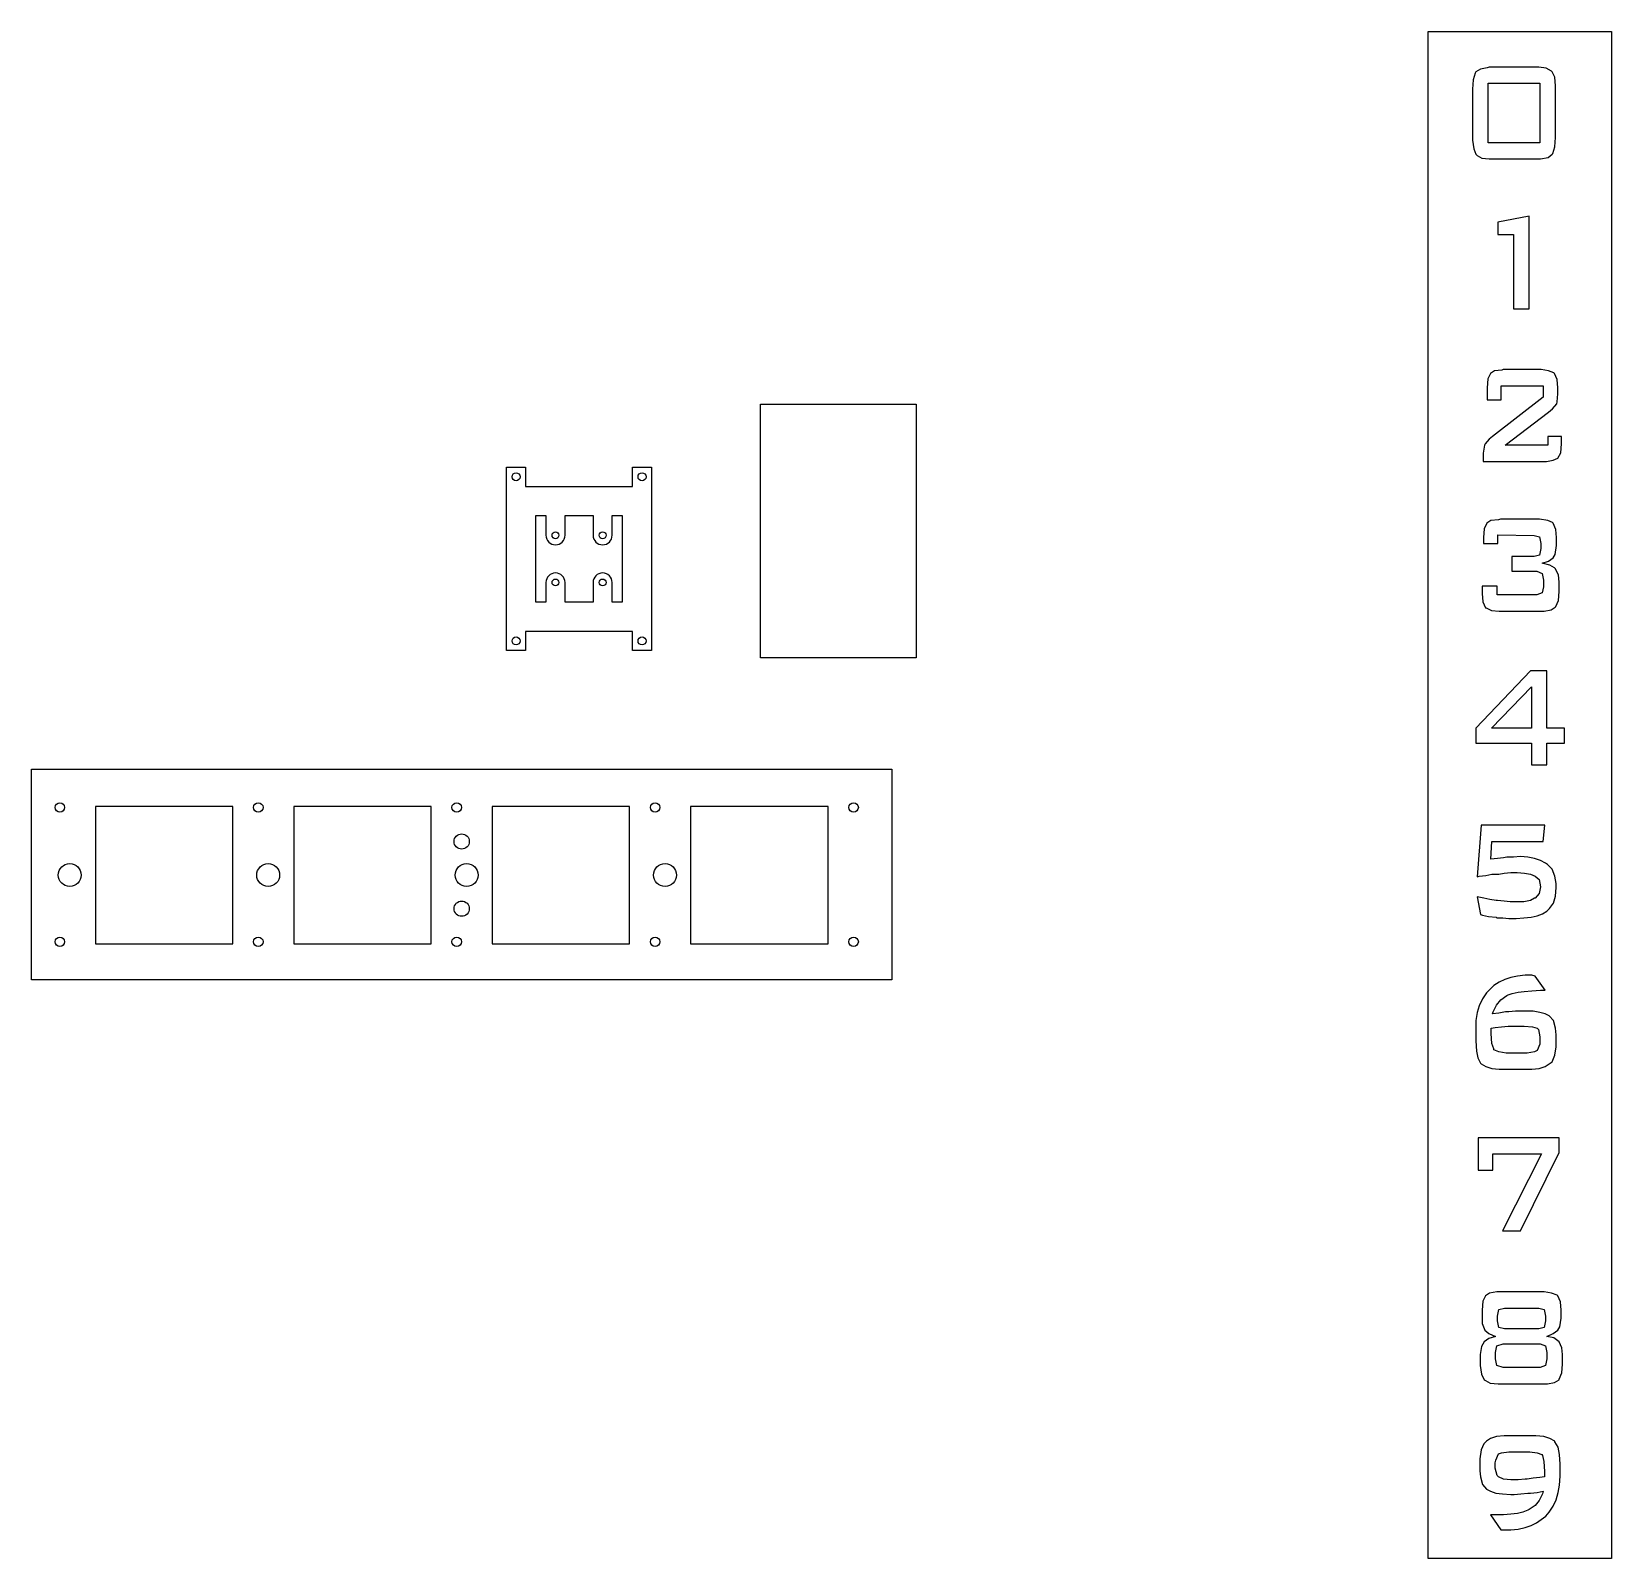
# Model space of a CAD drawing. Header units: inches. Extents: x 136.4 to 157.1, y 33.4 to 53.4.
import ezdxf

# ---------------------------------------------------------------- set-up
doc = ezdxf.new("R2010")
doc.units = ezdxf.units.IN
doc.header["$MEASUREMENT"] = 0

msp = doc.modelspace()

# ---------------------------------------------------------------- linework, layer by layer
at = {"color": 1}
for points in [[(154.713, 53.35), (157.113, 53.35), (157.113, 33.35), (154.713, 33.35)], [(142.886, 45.493), (142.886, 45.243), (142.636, 45.243), (142.636, 47.643), (142.886, 47.643), (142.886, 47.393), (144.286, 47.393), (144.286, 47.643), (144.536, 47.643), (144.536, 45.243), (144.286, 45.243), (144.286, 45.493)], [(147.683, 40.927), (136.413, 40.927), (136.413, 43.687), (147.683, 43.687)], [(137.248, 41.401), (139.048, 41.401), (139.048, 43.201), (137.248, 43.201)], [(139.848, 41.401), (141.648, 41.401), (141.648, 43.201), (139.848, 43.201)], [(142.448, 41.401), (144.248, 41.401), (144.248, 43.201), (142.448, 43.201)], [(145.048, 41.401), (146.848, 41.401), (146.848, 43.201), (145.048, 43.201)]]:
    msp.add_lwpolyline(points, close=True, dxfattribs=at)
at = {"color": 2, "linetype": 'ByBlock', "flags": 128}
for points in [[(156.381, 51.965), (156.381, 52.594), (156.381, 52.638), (156.372, 52.754), (156.337, 52.824), (156.328, 52.833), (156.257, 52.869), (156.16, 52.886), (155.513, 52.886), (155.487, 52.877), (155.398, 52.86), (155.336, 52.824), (155.328, 52.807), (155.301, 52.718), (155.292, 52.594), (155.292, 51.965), (155.292, 51.93), (155.31, 51.815), (155.336, 51.744), (155.354, 51.726), (155.416, 51.691), (155.513, 51.682), (156.16, 51.682), (156.186, 51.682), (156.283, 51.7), (156.337, 51.744), (156.345, 51.753), (156.372, 51.842)], [(155.496, 52.674), (156.177, 52.674), (156.177, 51.895), (155.496, 51.895)], [(156.034, 50.931), (155.627, 50.852), (155.627, 50.692), (155.831, 50.692), (155.831, 49.718), (156.034, 49.718)], [(156.413, 48.685), (156.404, 48.791), (156.369, 48.871), (156.36, 48.88), (156.289, 48.906), (156.192, 48.924), (155.696, 48.924), (155.679, 48.915), (155.581, 48.906), (155.528, 48.871), (155.493, 48.8), (155.484, 48.685), (155.484, 48.525), (155.67, 48.525), (155.67, 48.711), (156.219, 48.711), (156.219, 48.561), (155.555, 48.047), (155.511, 48.012), (155.458, 47.95), (155.449, 47.932), (155.431, 47.826), (155.431, 47.719), (156.236, 47.719), (156.263, 47.719), (156.351, 47.737), (156.413, 47.764), (156.449, 47.834), (156.458, 47.95), (156.458, 48.047), (156.281, 48.047), (156.281, 47.932), (155.723, 47.932), (156.289, 48.366), (156.343, 48.41), (156.396, 48.472), (156.404, 48.499), (156.413, 48.605)], [(156.429, 46.138), (156.42, 46.236), (156.376, 46.315), (156.367, 46.324), (156.305, 46.36), (156.207, 46.387), (156.287, 46.413), (156.349, 46.457), (156.376, 46.502), (156.393, 46.617), (156.393, 46.723), (156.384, 46.829), (156.349, 46.909), (156.34, 46.918), (156.278, 46.944), (156.172, 46.962), (155.659, 46.962), (155.632, 46.953), (155.535, 46.944), (155.482, 46.909), (155.446, 46.838), (155.437, 46.723), (155.437, 46.643), (155.623, 46.643), (155.623, 46.758), (156.101, 46.749), (156.172, 46.732), (156.19, 46.643), (156.19, 46.581), (156.172, 46.493), (156.101, 46.475), (155.809, 46.475), (155.809, 46.28), (156.137, 46.28), (156.207, 46.253), (156.225, 46.165), (156.225, 46.076), (156.207, 45.997), (156.137, 45.97), (155.614, 45.97), (155.614, 46.085), (155.42, 46.085), (155.42, 45.988), (155.429, 45.881), (155.464, 45.802), (155.473, 45.802), (155.544, 45.766), (155.641, 45.758), (156.199, 45.758), (156.234, 45.758), (156.322, 45.775), (156.376, 45.811), (156.384, 45.819), (156.42, 45.9), (156.429, 46.015)], [(156.267, 44.031), (156.497, 44.031), (156.497, 44.225), (156.267, 44.225), (156.267, 44.978), (156.055, 44.978), (155.338, 44.225), (155.338, 44.031), (156.064, 44.031), (156.064, 43.747), (156.267, 43.747)], [(156.064, 44.225), (155.542, 44.225), (156.064, 44.765)], [(156.389, 42.191), (156.372, 42.288), (156.336, 42.377), (156.274, 42.439), (156.248, 42.457), (156.186, 42.492), (156.106, 42.519), (156.018, 42.537), (155.92, 42.545), (155.832, 42.537), (155.743, 42.537), (155.699, 42.528), (155.619, 42.519), (155.531, 42.51), (155.548, 42.74), (156.221, 42.74), (156.239, 42.953), (155.407, 42.953), (155.354, 42.28), (155.38, 42.288), (155.469, 42.297), (155.548, 42.315), (155.637, 42.315), (155.708, 42.324), (155.796, 42.333), (155.876, 42.333), (155.973, 42.324), (156.053, 42.315), (156.115, 42.288), (156.168, 42.244), (156.186, 42.147), (156.168, 42.058), (156.115, 41.997), (156.106, 41.997), (156.053, 41.97), (155.964, 41.952), (155.858, 41.952), (155.788, 41.952), (155.708, 41.961), (155.619, 41.97), (155.601, 41.97), (155.522, 41.979), (155.442, 41.997), (155.354, 42.014), (155.398, 41.784), (155.424, 41.775), (155.504, 41.757), (155.601, 41.748), (155.611, 41.74), (155.69, 41.74), (155.77, 41.731), (155.867, 41.731), (155.964, 41.74), (156.062, 41.748), (156.141, 41.766), (156.212, 41.793), (156.265, 41.828), (156.301, 41.864), (156.354, 41.935), (156.381, 42.023), (156.389, 42.138)], [(156.388, 40.208), (156.379, 40.297), (156.353, 40.395), (156.299, 40.457), (156.246, 40.483), (156.176, 40.501), (156.087, 40.518), (155.981, 40.518), (155.937, 40.518), (155.857, 40.518), (155.769, 40.51), (155.725, 40.51), (155.636, 40.492), (155.556, 40.483), (155.565, 40.51), (155.609, 40.598), (155.662, 40.669), (155.742, 40.722), (155.76, 40.731), (155.813, 40.748), (155.893, 40.767), (155.972, 40.775), (156.069, 40.784), (156.184, 40.793), (156.246, 40.793), (156.114, 40.979), (156.069, 40.988), (156.043, 40.988), (155.981, 40.988), (155.884, 40.979), (155.795, 40.961), (155.716, 40.935), (155.644, 40.899), (155.574, 40.855), (155.521, 40.802), (155.476, 40.758), (155.423, 40.678), (155.379, 40.589), (155.353, 40.501), (155.335, 40.395), (155.335, 40.288), (155.335, 40.129), (155.344, 39.996), (155.361, 39.908), (155.397, 39.836), (155.406, 39.828), (155.468, 39.792), (155.547, 39.766), (155.644, 39.757), (156.052, 39.757), (156.069, 39.757), (156.167, 39.766), (156.246, 39.792), (156.299, 39.828), (156.335, 39.854), (156.37, 39.943), (156.388, 40.049)], [(156.176, 40.12), (156.176, 40.085), (156.14, 40.005), (156.105, 39.987), (156.008, 39.97), (155.733, 39.97), (155.636, 39.987), (155.574, 40.014), (155.574, 40.023), (155.547, 40.093), (155.538, 40.226), (155.538, 40.27), (155.538, 40.297), (155.591, 40.306), (155.671, 40.315), (155.76, 40.324), (155.795, 40.324), (155.884, 40.324), (155.972, 40.324), (156.078, 40.315), (156.14, 40.297), (156.158, 40.279), (156.176, 40.182)], [(156.428, 38.861), (155.367, 38.861), (155.367, 38.436), (155.561, 38.436), (155.561, 38.648), (156.198, 38.648), (155.685, 37.639), (155.924, 37.639), (156.428, 38.666)], [(156.472, 36.019), (156.463, 36.107), (156.428, 36.187), (156.357, 36.241), (156.268, 36.258), (156.348, 36.294), (156.41, 36.338), (156.437, 36.382), (156.454, 36.497), (156.454, 36.603), (156.445, 36.71), (156.41, 36.789), (156.401, 36.798), (156.33, 36.825), (156.233, 36.843), (155.631, 36.843), (155.613, 36.843), (155.516, 36.825), (155.463, 36.789), (155.428, 36.719), (155.419, 36.603), (155.419, 36.497), (155.419, 36.426), (155.454, 36.338), (155.507, 36.294), (155.596, 36.258), (155.507, 36.232), (155.445, 36.187), (155.41, 36.125), (155.392, 36.019), (155.392, 35.895), (155.392, 35.877), (155.41, 35.762), (155.445, 35.691), (155.463, 35.682), (155.525, 35.647), (155.631, 35.638), (156.242, 35.638), (156.277, 35.638), (156.366, 35.656), (156.428, 35.691), (156.428, 35.7), (156.463, 35.78), (156.472, 35.895)], [(156.251, 36.524), (156.251, 36.462), (156.233, 36.373), (156.162, 36.356), (155.711, 36.356), (155.64, 36.373), (155.622, 36.462), (155.622, 36.524), (155.64, 36.612), (155.711, 36.63), (156.162, 36.63), (156.233, 36.612)], [(156.268, 36.046), (156.268, 35.966), (156.251, 35.877), (156.18, 35.851), (155.693, 35.851), (155.613, 35.877), (155.596, 35.966), (155.596, 36.046), (155.613, 36.134), (155.693, 36.161), (156.18, 36.161), (156.251, 36.134)], [(156.441, 34.426), (156.441, 34.585), (156.432, 34.709), (156.414, 34.807), (156.37, 34.877), (156.37, 34.886), (156.308, 34.921), (156.228, 34.948), (156.122, 34.957), (155.724, 34.957), (155.706, 34.957), (155.609, 34.948), (155.529, 34.921), (155.476, 34.886), (155.441, 34.851), (155.405, 34.771), (155.388, 34.656), (155.388, 34.496), (155.396, 34.417), (155.423, 34.32), (155.476, 34.257), (155.529, 34.231), (155.6, 34.204), (155.688, 34.195), (155.794, 34.186), (155.839, 34.186), (155.927, 34.195), (156.016, 34.204), (156.051, 34.204), (156.14, 34.213), (156.219, 34.231), (156.211, 34.195), (156.166, 34.107), (156.113, 34.045), (156.034, 33.992), (156.016, 33.983), (155.954, 33.956), (155.883, 33.939), (155.794, 33.93), (155.697, 33.921), (155.591, 33.921), (155.529, 33.921), (155.662, 33.726), (155.688, 33.726), (155.733, 33.726), (155.794, 33.726), (155.892, 33.735), (155.981, 33.753), (156.06, 33.779), (156.131, 33.814), (156.193, 33.859), (156.255, 33.903), (156.299, 33.956), (156.352, 34.036), (156.388, 34.116), (156.414, 34.213), (156.432, 34.311)], [(156.237, 34.488), (156.237, 34.452), (156.237, 34.417), (156.175, 34.408), (156.087, 34.399), (156.007, 34.39), (155.981, 34.39), (155.892, 34.381), (155.812, 34.381), (155.794, 34.381), (155.697, 34.39), (155.635, 34.417), (155.618, 34.435), (155.591, 34.532), (155.591, 34.603), (155.6, 34.638), (155.635, 34.718), (155.671, 34.735), (155.768, 34.744), (156.034, 34.744), (156.043, 34.744), (156.14, 34.735), (156.202, 34.709), (156.211, 34.7), (156.228, 34.62)]]:
    msp.add_lwpolyline(points, close=True, dxfattribs=at)
at = {"color": 4}
msp.add_lwpolyline([(145.964, 48.471), (148.004, 48.471), (148.004, 45.145), (145.964, 45.145)], close=True, dxfattribs=at)
at = {"color": 1}
msp.add_lwpolyline([(143.77, 45.876), (143.402, 45.876), (143.402, 46.134, 1), (143.152, 46.134), (143.152, 45.876), (143.019, 45.876), (143.019, 47.01), (143.152, 47.01), (143.152, 46.752, 1), (143.402, 46.752), (143.402, 47.01), (143.77, 47.01), (143.77, 46.752, 1), (144.02, 46.752), (144.02, 47.01), (144.153, 47.01), (144.153, 45.876), (144.02, 45.876), (144.02, 46.134, 1), (143.77, 46.134)], format="xyb", close=True, dxfattribs=at)
for centre, radius in [((142.761, 47.518), 0.0525), ((144.411, 47.518), 0.0525), ((143.277, 46.752), 0.045), ((143.895, 46.752), 0.045), ((143.277, 46.134), 0.045), ((143.895, 46.134), 0.045), ((142.761, 45.368), 0.0525), ((144.411, 45.368), 0.0525), ((136.783, 43.187), 0.0625), ((139.383, 43.187), 0.0625), ((141.983, 43.187), 0.0625), ((144.583, 43.187), 0.0625), ((147.183, 43.187), 0.0625), ((142.048, 42.741), 0.1), ((136.913, 42.301), 0.15), ((139.513, 42.301), 0.15), ((142.113, 42.301), 0.15), ((144.713, 42.301), 0.15), ((142.048, 41.861), 0.1), ((136.783, 41.427), 0.0625), ((139.383, 41.427), 0.0625), ((141.983, 41.427), 0.0625), ((144.583, 41.427), 0.0625), ((147.183, 41.427), 0.0625)]:
    msp.add_circle(centre, radius, dxfattribs=at)

doc.saveas('drawing.dxf')
